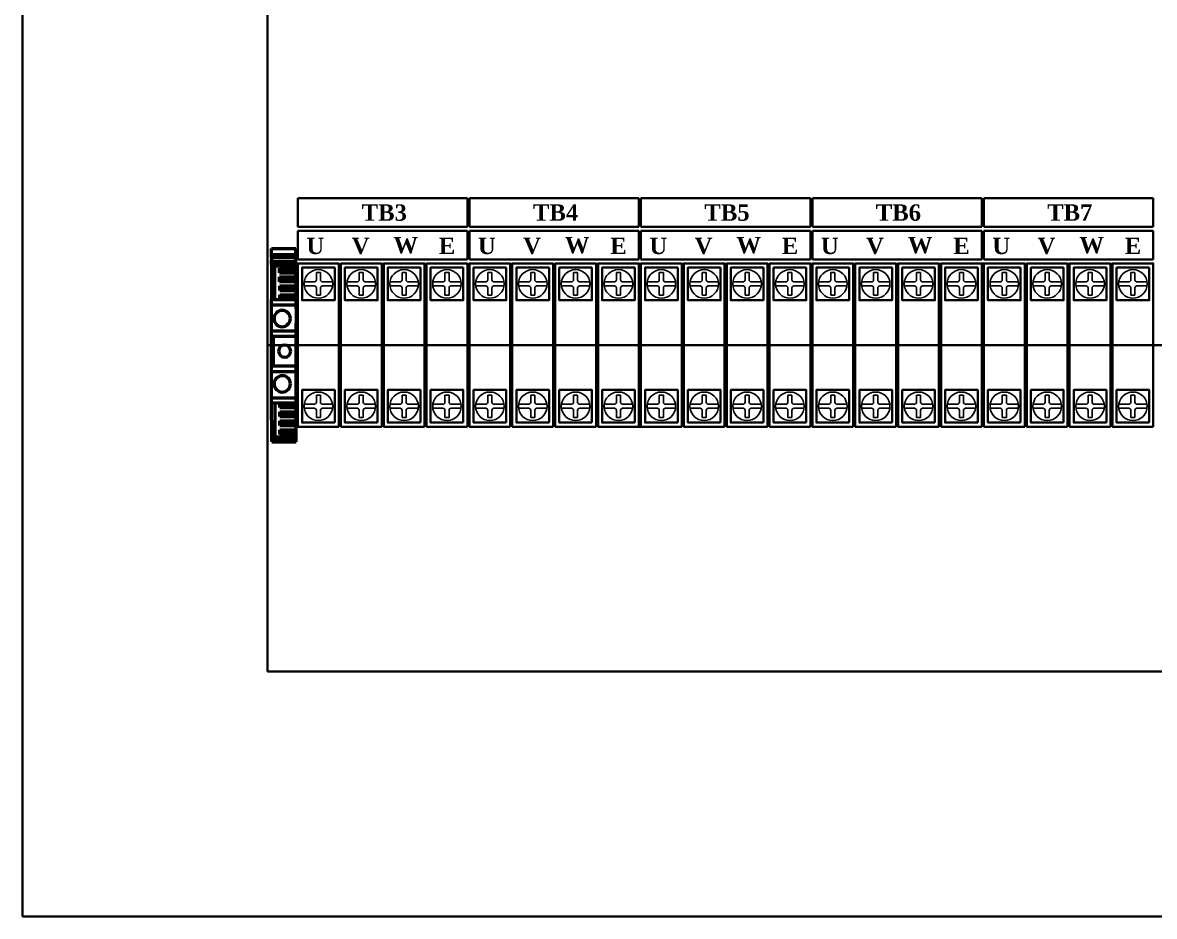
# Model space of a CAD drawing. Header units: millimetres. Extents: x 0 to 19090, y 0 to 12100.
# Drawn here: x 16885.1 to 17162.3, y 10124.9 to 10343.9 of the extents above; entities that cross this region are included whole.
import ezdxf

# ---------------------------------------------------------------- set-up
doc = ezdxf.new("R2010")
doc.units = ezdxf.units.MM
doc.header["$MEASUREMENT"] = 0
doc.layers.add('NetDam', color=7, linetype='Continuous', lineweight=35)
doc.layers.add('Visible (ISO)', color=7, linetype='Continuous', lineweight=50)
doc.styles.get("Standard").update_dxf_attribs({"font": 'arial.ttf'})

msp = doc.modelspace()

# ---------------------------------------------------------------- linework, layer by layer
for p, q in [((16957.03, 10280.88), (16957.03, 10282.64)), ((16958.03, 10280.88), (16958.03, 10282.64)), ((16967.53, 10280.88), (16967.53, 10282.64)), ((16968.53, 10280.88), (16968.53, 10282.64)), ((16978.03, 10280.88), (16978.03, 10282.64)), ((16979.03, 10280.88), (16979.03, 10282.64)), ((16988.53, 10280.88), (16988.53, 10282.64)), ((16989.53, 10280.88), (16989.53, 10282.64)), ((16999.03, 10280.88), (16999.03, 10282.64)), ((17000.03, 10280.88), (17000.03, 10282.64)), ((17009.53, 10280.88), (17009.53, 10282.64)), ((17010.53, 10280.88), (17010.53, 10282.64)), ((17020.03, 10280.88), (17020.03, 10282.64)), ((17021.03, 10280.88), (17021.03, 10282.64)), ((17030.53, 10280.88), (17030.53, 10282.64)), ((17031.53, 10280.88), (17031.53, 10282.64)), ((17041.03, 10280.88), (17041.03, 10282.64)), ((17042.03, 10280.88), (17042.03, 10282.64)), ((17051.53, 10280.88), (17051.53, 10282.64)), ((17052.53, 10280.88), (17052.53, 10282.64)), ((17062.03, 10280.88), (17062.03, 10282.64)), ((17063.03, 10280.88), (17063.03, 10282.64)), ((17072.53, 10280.88), (17072.53, 10282.64)), ((17073.53, 10280.88), (17073.53, 10282.64)), ((17083.03, 10280.88), (17083.03, 10282.64)), ((17084.03, 10280.88), (17084.03, 10282.64)), ((17093.53, 10280.88), (17093.53, 10282.64)), ((17094.53, 10280.88), (17094.53, 10282.64)), ((17104.03, 10280.88), (17104.03, 10282.64)), ((17105.03, 10280.88), (17105.03, 10282.64)), ((17114.53, 10280.88), (17114.53, 10282.64)), ((17115.53, 10280.88), (17115.53, 10282.64)), ((17125.03, 10280.88), (17125.03, 10282.64)), ((17126.03, 10280.88), (17126.03, 10282.64)), ((17135.53, 10280.88), (17135.53, 10282.64)), ((17136.53, 10280.88), (17136.53, 10282.64)), ((17146.03, 10280.88), (17146.03, 10282.64)), ((17147.03, 10280.88), (17147.03, 10282.64)), ((17156.53, 10280.88), (17156.53, 10282.64)), ((17157.53, 10280.88), (17157.53, 10282.64)), ((16956.53, 10280.38), (16954.07, 10280.38)), ((16956.53, 10279.38), (16954.07, 10279.38)), ((16957.03, 10277.13), (16957.03, 10278.88)), ((16958.03, 10277.13), (16958.03, 10278.88)), ((16961, 10280.38), (16958.53, 10280.38)), ((16961, 10279.38), (16958.53, 10279.38)), ((16967.03, 10280.38), (16964.57, 10280.38)), ((16967.03, 10279.38), (16964.57, 10279.38)), ((16967.53, 10277.13), (16967.53, 10278.88)), ((16968.53, 10277.13), (16968.53, 10278.88)), ((16971.5, 10280.38), (16969.03, 10280.38)), ((16971.5, 10279.38), (16969.03, 10279.38)), ((16977.53, 10280.38), (16975.07, 10280.38)), ((16977.53, 10279.38), (16975.07, 10279.38)), ((16978.03, 10277.13), (16978.03, 10278.88)), ((16979.03, 10277.13), (16979.03, 10278.88)), ((16982, 10280.38), (16979.53, 10280.38)), ((16982, 10279.38), (16979.53, 10279.38)), ((16988.03, 10280.38), (16985.57, 10280.38)), ((16988.03, 10279.38), (16985.57, 10279.38)), ((16988.53, 10277.13), (16988.53, 10278.88)), ((16989.53, 10277.13), (16989.53, 10278.88)), ((16992.5, 10280.38), (16990.03, 10280.38)), ((16992.5, 10279.38), (16990.03, 10279.38)), ((16998.53, 10280.38), (16996.07, 10280.38)), ((16998.53, 10279.38), (16996.07, 10279.38)), ((16999.03, 10277.13), (16999.03, 10278.88)), ((17000.03, 10277.13), (17000.03, 10278.88)), ((17003, 10280.38), (17000.53, 10280.38)), ((17003, 10279.38), (17000.53, 10279.38)), ((17009.03, 10280.38), (17006.57, 10280.38)), ((17009.03, 10279.38), (17006.57, 10279.38)), ((17009.53, 10277.13), (17009.53, 10278.88)), ((17010.53, 10277.13), (17010.53, 10278.88)), ((17013.5, 10280.38), (17011.03, 10280.38)), ((17013.5, 10279.38), (17011.03, 10279.38)), ((17019.53, 10280.38), (17017.07, 10280.38)), ((17019.53, 10279.38), (17017.07, 10279.38)), ((17020.03, 10277.13), (17020.03, 10278.88)), ((17021.03, 10277.13), (17021.03, 10278.88)), ((17024, 10280.38), (17021.53, 10280.38)), ((17024, 10279.38), (17021.53, 10279.38)), ((17030.03, 10280.38), (17027.57, 10280.38)), ((17030.03, 10279.38), (17027.57, 10279.38)), ((17030.53, 10277.13), (17030.53, 10278.88)), ((17031.53, 10277.13), (17031.53, 10278.88)), ((17034.5, 10280.38), (17032.03, 10280.38)), ((17034.5, 10279.38), (17032.03, 10279.38)), ((17040.53, 10280.38), (17038.07, 10280.38)), ((17040.53, 10279.38), (17038.07, 10279.38)), ((17041.03, 10277.13), (17041.03, 10278.88)), ((17042.03, 10277.13), (17042.03, 10278.88)), ((17045, 10280.38), (17042.53, 10280.38)), ((17045, 10279.38), (17042.53, 10279.38)), ((17051.03, 10280.38), (17048.57, 10280.38)), ((17051.03, 10279.38), (17048.57, 10279.38)), ((17051.53, 10277.13), (17051.53, 10278.88)), ((17052.53, 10277.13), (17052.53, 10278.88)), ((17055.5, 10280.38), (17053.03, 10280.38)), ((17055.5, 10279.38), (17053.03, 10279.38)), ((17061.53, 10280.38), (17059.07, 10280.38)), ((17061.53, 10279.38), (17059.07, 10279.38)), ((17062.03, 10277.13), (17062.03, 10278.88)), ((17063.03, 10277.13), (17063.03, 10278.88)), ((17066, 10280.38), (17063.53, 10280.38)), ((17066, 10279.38), (17063.53, 10279.38)), ((17072.03, 10280.38), (17069.57, 10280.38)), ((17072.03, 10279.38), (17069.57, 10279.38)), ((17072.53, 10277.13), (17072.53, 10278.88)), ((17073.53, 10277.13), (17073.53, 10278.88)), ((17076.5, 10280.38), (17074.03, 10280.38)), ((17076.5, 10279.38), (17074.03, 10279.38)), ((17082.53, 10280.38), (17080.07, 10280.38)), ((17082.53, 10279.38), (17080.07, 10279.38)), ((17083.03, 10277.13), (17083.03, 10278.88)), ((17084.03, 10277.13), (17084.03, 10278.88)), ((17087, 10280.38), (17084.53, 10280.38)), ((17087, 10279.38), (17084.53, 10279.38)), ((17093.03, 10280.38), (17090.57, 10280.38)), ((17093.03, 10279.38), (17090.57, 10279.38)), ((17093.53, 10277.13), (17093.53, 10278.88)), ((17094.53, 10277.13), (17094.53, 10278.88)), ((17097.5, 10280.38), (17095.03, 10280.38)), ((17097.5, 10279.38), (17095.03, 10279.38)), ((17103.53, 10280.38), (17101.07, 10280.38)), ((17103.53, 10279.38), (17101.07, 10279.38)), ((17104.03, 10277.13), (17104.03, 10278.88)), ((17105.03, 10277.13), (17105.03, 10278.88)), ((17108, 10280.38), (17105.53, 10280.38)), ((17108, 10279.38), (17105.53, 10279.38)), ((17114.03, 10280.38), (17111.57, 10280.38)), ((17114.03, 10279.38), (17111.57, 10279.38)), ((17114.53, 10277.13), (17114.53, 10278.88)), ((17115.53, 10277.13), (17115.53, 10278.88)), ((17118.5, 10280.38), (17116.03, 10280.38)), ((17118.5, 10279.38), (17116.03, 10279.38)), ((17124.53, 10280.38), (17122.07, 10280.38)), ((17124.53, 10279.38), (17122.07, 10279.38)), ((17125.03, 10277.13), (17125.03, 10278.88)), ((17126.03, 10277.13), (17126.03, 10278.88)), ((17129, 10280.38), (17126.53, 10280.38)), ((17129, 10279.38), (17126.53, 10279.38)), ((17135.03, 10280.38), (17132.57, 10280.38)), ((17135.03, 10279.38), (17132.57, 10279.38)), ((17135.53, 10277.13), (17135.53, 10278.88)), ((17136.53, 10277.13), (17136.53, 10278.88)), ((17139.5, 10280.38), (17137.03, 10280.38)), ((17139.5, 10279.38), (17137.03, 10279.38)), ((17145.53, 10280.38), (17143.07, 10280.38)), ((17145.53, 10279.38), (17143.07, 10279.38)), ((17146.03, 10277.13), (17146.03, 10278.88)), ((17147.03, 10277.13), (17147.03, 10278.88)), ((17150, 10280.38), (17147.53, 10280.38)), ((17150, 10279.38), (17147.53, 10279.38)), ((17156.03, 10280.38), (17153.57, 10280.38)), ((17156.03, 10279.38), (17153.57, 10279.38)), ((17156.53, 10277.13), (17156.53, 10278.88)), ((17157.53, 10277.13), (17157.53, 10278.88)), ((17160.5, 10280.38), (17158.03, 10280.38)), ((17160.5, 10279.38), (17158.03, 10279.38)), ((16957.03, 10252.64), (16957.03, 10250.88)), ((16958.03, 10252.64), (16958.03, 10250.88)), ((16967.53, 10252.64), (16967.53, 10250.88)), ((16968.53, 10252.64), (16968.53, 10250.88)), ((16978.03, 10252.64), (16978.03, 10250.88)), ((16979.03, 10252.64), (16979.03, 10250.88)), ((16988.53, 10252.64), (16988.53, 10250.88)), ((16989.53, 10252.64), (16989.53, 10250.88)), ((16999.03, 10252.64), (16999.03, 10250.88)), ((17000.03, 10252.64), (17000.03, 10250.88)), ((17009.53, 10252.64), (17009.53, 10250.88)), ((17010.53, 10252.64), (17010.53, 10250.88)), ((17020.03, 10252.64), (17020.03, 10250.88)), ((17021.03, 10252.64), (17021.03, 10250.88)), ((17030.53, 10252.64), (17030.53, 10250.88)), ((17031.53, 10252.64), (17031.53, 10250.88)), ((17041.03, 10252.64), (17041.03, 10250.88)), ((17042.03, 10252.64), (17042.03, 10250.88)), ((17051.53, 10252.64), (17051.53, 10250.88)), ((17052.53, 10252.64), (17052.53, 10250.88)), ((17062.03, 10252.64), (17062.03, 10250.88)), ((17063.03, 10252.64), (17063.03, 10250.88)), ((17072.53, 10252.64), (17072.53, 10250.88)), ((17073.53, 10252.64), (17073.53, 10250.88)), ((17083.03, 10252.64), (17083.03, 10250.88)), ((17084.03, 10252.64), (17084.03, 10250.88)), ((17093.53, 10252.64), (17093.53, 10250.88)), ((17094.53, 10252.64), (17094.53, 10250.88)), ((17104.03, 10252.64), (17104.03, 10250.88)), ((17105.03, 10252.64), (17105.03, 10250.88)), ((17114.53, 10252.64), (17114.53, 10250.88)), ((17115.53, 10252.64), (17115.53, 10250.88)), ((17125.03, 10252.64), (17125.03, 10250.88)), ((17126.03, 10252.64), (17126.03, 10250.88)), ((17135.53, 10252.64), (17135.53, 10250.88)), ((17136.53, 10252.64), (17136.53, 10250.88)), ((17146.03, 10252.64), (17146.03, 10250.88)), ((17147.03, 10252.64), (17147.03, 10250.88)), ((17156.53, 10252.64), (17156.53, 10250.88)), ((17157.53, 10252.64), (17157.53, 10250.88)), ((16956.53, 10250.38), (16954.07, 10250.38)), ((16956.53, 10249.38), (16954.07, 10249.38)), ((16957.03, 10248.88), (16957.03, 10247.13)), ((16958.03, 10248.88), (16958.03, 10247.13)), ((16961, 10250.38), (16958.53, 10250.38)), ((16961, 10249.38), (16958.53, 10249.38)), ((16967.03, 10250.38), (16964.57, 10250.38)), ((16967.03, 10249.38), (16964.57, 10249.38)), ((16967.53, 10248.88), (16967.53, 10247.13)), ((16968.53, 10248.88), (16968.53, 10247.13)), ((16971.5, 10250.38), (16969.03, 10250.38)), ((16971.5, 10249.38), (16969.03, 10249.38)), ((16977.53, 10250.38), (16975.07, 10250.38)), ((16977.53, 10249.38), (16975.07, 10249.38)), ((16978.03, 10248.88), (16978.03, 10247.13)), ((16979.03, 10248.88), (16979.03, 10247.13)), ((16982, 10250.38), (16979.53, 10250.38)), ((16982, 10249.38), (16979.53, 10249.38)), ((16988.03, 10250.38), (16985.57, 10250.38)), ((16988.03, 10249.38), (16985.57, 10249.38)), ((16988.53, 10248.88), (16988.53, 10247.13)), ((16989.53, 10248.88), (16989.53, 10247.13)), ((16992.5, 10250.38), (16990.03, 10250.38)), ((16992.5, 10249.38), (16990.03, 10249.38)), ((16998.53, 10250.38), (16996.07, 10250.38)), ((16998.53, 10249.38), (16996.07, 10249.38)), ((16999.03, 10248.88), (16999.03, 10247.13)), ((17000.03, 10248.88), (17000.03, 10247.13)), ((17003, 10250.38), (17000.53, 10250.38)), ((17003, 10249.38), (17000.53, 10249.38)), ((17009.03, 10250.38), (17006.57, 10250.38)), ((17009.03, 10249.38), (17006.57, 10249.38)), ((17009.53, 10248.88), (17009.53, 10247.13)), ((17010.53, 10248.88), (17010.53, 10247.13)), ((17013.5, 10250.38), (17011.03, 10250.38)), ((17013.5, 10249.38), (17011.03, 10249.38)), ((17019.53, 10250.38), (17017.07, 10250.38)), ((17019.53, 10249.38), (17017.07, 10249.38)), ((17020.03, 10248.88), (17020.03, 10247.13)), ((17021.03, 10248.88), (17021.03, 10247.13)), ((17024, 10250.38), (17021.53, 10250.38)), ((17024, 10249.38), (17021.53, 10249.38)), ((17030.03, 10250.38), (17027.57, 10250.38)), ((17030.03, 10249.38), (17027.57, 10249.38)), ((17030.53, 10248.88), (17030.53, 10247.13)), ((17031.53, 10248.88), (17031.53, 10247.13)), ((17034.5, 10250.38), (17032.03, 10250.38)), ((17034.5, 10249.38), (17032.03, 10249.38)), ((17040.53, 10250.38), (17038.07, 10250.38)), ((17040.53, 10249.38), (17038.07, 10249.38)), ((17041.03, 10248.88), (17041.03, 10247.13)), ((17042.03, 10248.88), (17042.03, 10247.13)), ((17045, 10250.38), (17042.53, 10250.38)), ((17045, 10249.38), (17042.53, 10249.38)), ((17051.03, 10250.38), (17048.57, 10250.38)), ((17051.03, 10249.38), (17048.57, 10249.38)), ((17051.53, 10248.88), (17051.53, 10247.13)), ((17052.53, 10248.88), (17052.53, 10247.13)), ((17055.5, 10250.38), (17053.03, 10250.38)), ((17055.5, 10249.38), (17053.03, 10249.38)), ((17061.53, 10250.38), (17059.07, 10250.38)), ((17061.53, 10249.38), (17059.07, 10249.38)), ((17062.03, 10248.88), (17062.03, 10247.13)), ((17063.03, 10248.88), (17063.03, 10247.13)), ((17066, 10250.38), (17063.53, 10250.38)), ((17066, 10249.38), (17063.53, 10249.38)), ((17072.03, 10250.38), (17069.57, 10250.38)), ((17072.03, 10249.38), (17069.57, 10249.38)), ((17072.53, 10248.88), (17072.53, 10247.13)), ((17073.53, 10248.88), (17073.53, 10247.13)), ((17076.5, 10250.38), (17074.03, 10250.38)), ((17076.5, 10249.38), (17074.03, 10249.38)), ((17082.53, 10250.38), (17080.07, 10250.38)), ((17082.53, 10249.38), (17080.07, 10249.38)), ((17083.03, 10248.88), (17083.03, 10247.13)), ((17084.03, 10248.88), (17084.03, 10247.13)), ((17087, 10250.38), (17084.53, 10250.38)), ((17087, 10249.38), (17084.53, 10249.38)), ((17093.03, 10250.38), (17090.57, 10250.38)), ((17093.03, 10249.38), (17090.57, 10249.38)), ((17093.53, 10248.88), (17093.53, 10247.13)), ((17094.53, 10248.88), (17094.53, 10247.13)), ((17097.5, 10250.38), (17095.03, 10250.38)), ((17097.5, 10249.38), (17095.03, 10249.38)), ((17103.53, 10250.38), (17101.07, 10250.38)), ((17103.53, 10249.38), (17101.07, 10249.38)), ((17104.03, 10248.88), (17104.03, 10247.13)), ((17105.03, 10248.88), (17105.03, 10247.13)), ((17108, 10250.38), (17105.53, 10250.38)), ((17108, 10249.38), (17105.53, 10249.38)), ((17114.03, 10250.38), (17111.57, 10250.38)), ((17114.03, 10249.38), (17111.57, 10249.38)), ((17114.53, 10248.88), (17114.53, 10247.13)), ((17115.53, 10248.88), (17115.53, 10247.13)), ((17118.5, 10250.38), (17116.03, 10250.38)), ((17118.5, 10249.38), (17116.03, 10249.38)), ((17124.53, 10250.38), (17122.07, 10250.38)), ((17124.53, 10249.38), (17122.07, 10249.38)), ((17125.03, 10248.88), (17125.03, 10247.13)), ((17126.03, 10248.88), (17126.03, 10247.13)), ((17129, 10250.38), (17126.53, 10250.38)), ((17129, 10249.38), (17126.53, 10249.38)), ((17135.03, 10250.38), (17132.57, 10250.38)), ((17135.03, 10249.38), (17132.57, 10249.38)), ((17135.53, 10248.88), (17135.53, 10247.13)), ((17136.53, 10248.88), (17136.53, 10247.13)), ((17139.5, 10250.38), (17137.03, 10250.38)), ((17139.5, 10249.38), (17137.03, 10249.38)), ((17145.53, 10250.38), (17143.07, 10250.38)), ((17145.53, 10249.38), (17143.07, 10249.38)), ((17146.03, 10248.88), (17146.03, 10247.13)), ((17147.03, 10248.88), (17147.03, 10247.13)), ((17150, 10250.38), (17147.53, 10250.38)), ((17150, 10249.38), (17147.53, 10249.38)), ((17156.03, 10250.38), (17153.57, 10250.38)), ((17156.03, 10249.38), (17153.57, 10249.38)), ((17156.53, 10248.88), (17156.53, 10247.13)), ((17157.53, 10248.88), (17157.53, 10247.13)), ((17160.5, 10250.38), (17158.03, 10250.38)), ((17160.5, 10249.38), (17158.03, 10249.38))]:
    msp.add_line(p, q)
at = {"ltscale": 0.5}
for p, q in [((16957.03, 10282.64), (16958.03, 10282.64)), ((16967.53, 10282.64), (16968.53, 10282.64)), ((16978.03, 10282.64), (16979.03, 10282.64)), ((16988.53, 10282.64), (16989.53, 10282.64)), ((16999.03, 10282.64), (17000.03, 10282.64)), ((17009.53, 10282.64), (17010.53, 10282.64)), ((17020.03, 10282.64), (17021.03, 10282.64)), ((17030.53, 10282.64), (17031.53, 10282.64)), ((17041.03, 10282.64), (17042.03, 10282.64)), ((17051.53, 10282.64), (17052.53, 10282.64)), ((17062.03, 10282.64), (17063.03, 10282.64)), ((17072.53, 10282.64), (17073.53, 10282.64)), ((17083.03, 10282.64), (17084.03, 10282.64)), ((17093.53, 10282.64), (17094.53, 10282.64)), ((17104.03, 10282.64), (17105.03, 10282.64)), ((17114.53, 10282.64), (17115.53, 10282.64)), ((17125.03, 10282.64), (17126.03, 10282.64)), ((17135.53, 10282.64), (17136.53, 10282.64)), ((17146.03, 10282.64), (17147.03, 10282.64)), ((17156.53, 10282.64), (17157.53, 10282.64)), ((16957.03, 10277.13), (16958.03, 10277.13)), ((16967.53, 10277.13), (16968.53, 10277.13)), ((16978.03, 10277.13), (16979.03, 10277.13)), ((16988.53, 10277.13), (16989.53, 10277.13)), ((16999.03, 10277.13), (17000.03, 10277.13)), ((17009.53, 10277.13), (17010.53, 10277.13)), ((17020.03, 10277.13), (17021.03, 10277.13)), ((17030.53, 10277.13), (17031.53, 10277.13)), ((17041.03, 10277.13), (17042.03, 10277.13)), ((17051.53, 10277.13), (17052.53, 10277.13)), ((17062.03, 10277.13), (17063.03, 10277.13)), ((17072.53, 10277.13), (17073.53, 10277.13)), ((17083.03, 10277.13), (17084.03, 10277.13)), ((17093.53, 10277.13), (17094.53, 10277.13)), ((17104.03, 10277.13), (17105.03, 10277.13)), ((17114.53, 10277.13), (17115.53, 10277.13)), ((17125.03, 10277.13), (17126.03, 10277.13)), ((17135.53, 10277.13), (17136.53, 10277.13)), ((17146.03, 10277.13), (17147.03, 10277.13)), ((17156.53, 10277.13), (17157.53, 10277.13)), ((16957.03, 10252.64), (16958.03, 10252.64)), ((16967.53, 10252.64), (16968.53, 10252.64)), ((16978.03, 10252.64), (16979.03, 10252.64)), ((16988.53, 10252.64), (16989.53, 10252.64)), ((16999.03, 10252.64), (17000.03, 10252.64)), ((17009.53, 10252.64), (17010.53, 10252.64)), ((17020.03, 10252.64), (17021.03, 10252.64)), ((17030.53, 10252.64), (17031.53, 10252.64)), ((17041.03, 10252.64), (17042.03, 10252.64)), ((17051.53, 10252.64), (17052.53, 10252.64)), ((17062.03, 10252.64), (17063.03, 10252.64)), ((17072.53, 10252.64), (17073.53, 10252.64)), ((17083.03, 10252.64), (17084.03, 10252.64)), ((17093.53, 10252.64), (17094.53, 10252.64)), ((17104.03, 10252.64), (17105.03, 10252.64)), ((17114.53, 10252.64), (17115.53, 10252.64)), ((17125.03, 10252.64), (17126.03, 10252.64)), ((17135.53, 10252.64), (17136.53, 10252.64)), ((17146.03, 10252.64), (17147.03, 10252.64)), ((17156.53, 10252.64), (17157.53, 10252.64)), ((16957.03, 10247.13), (16958.03, 10247.13)), ((16967.53, 10247.13), (16968.53, 10247.13)), ((16978.03, 10247.13), (16979.03, 10247.13)), ((16988.53, 10247.13), (16989.53, 10247.13)), ((16999.03, 10247.13), (17000.03, 10247.13)), ((17009.53, 10247.13), (17010.53, 10247.13)), ((17020.03, 10247.13), (17021.03, 10247.13)), ((17030.53, 10247.13), (17031.53, 10247.13)), ((17041.03, 10247.13), (17042.03, 10247.13)), ((17051.53, 10247.13), (17052.53, 10247.13)), ((17062.03, 10247.13), (17063.03, 10247.13)), ((17072.53, 10247.13), (17073.53, 10247.13)), ((17083.03, 10247.13), (17084.03, 10247.13)), ((17093.53, 10247.13), (17094.53, 10247.13)), ((17104.03, 10247.13), (17105.03, 10247.13)), ((17114.53, 10247.13), (17115.53, 10247.13)), ((17125.03, 10247.13), (17126.03, 10247.13)), ((17135.53, 10247.13), (17136.53, 10247.13)), ((17146.03, 10247.13), (17147.03, 10247.13)), ((17156.53, 10247.13), (17157.53, 10247.13))]:
    msp.add_line(p, q, dxfattribs=at)
for centre in [(16957.53, 10279.88), (16968.03, 10279.88), (16978.53, 10279.88), (16989.03, 10279.88), (16999.53, 10279.88), (17010.03, 10279.88), (17020.53, 10279.88), (17031.03, 10279.88), (17041.53, 10279.88), (17052.03, 10279.88), (17062.53, 10279.88), (17073.03, 10279.88), (17083.53, 10279.88), (17094.03, 10279.88), (17104.53, 10279.88), (17115.03, 10279.88), (17125.53, 10279.88), (17136.03, 10279.88), (17146.53, 10279.88), (17157.03, 10279.88), (16957.53, 10249.88), (16968.03, 10249.88), (16978.53, 10249.88), (16989.03, 10249.88), (16999.53, 10249.88), (17010.03, 10249.88), (17020.53, 10249.88), (17031.03, 10249.88), (17041.53, 10249.88), (17052.03, 10249.88), (17062.53, 10249.88), (17073.03, 10249.88), (17083.53, 10249.88), (17094.03, 10249.88), (17104.53, 10249.88), (17115.03, 10249.88), (17125.53, 10249.88), (17136.03, 10249.88), (17146.53, 10249.88), (17157.03, 10249.88)]:
    msp.add_circle(centre, 3.5)
for centre, start, end in [((16956.53, 10280.88), 270, 0), ((16956.53, 10278.88), 0, 90), ((16958.53, 10280.88), 180, 270), ((16958.53, 10278.88), 90, 180), ((16967.03, 10280.88), 270, 0), ((16967.03, 10278.88), 0, 90), ((16969.03, 10280.88), 180, 270), ((16969.03, 10278.88), 90, 180), ((16977.53, 10280.88), 270, 0), ((16977.53, 10278.88), 0, 90), ((16979.53, 10280.88), 180, 270), ((16979.53, 10278.88), 90, 180), ((16988.03, 10280.88), 270, 0), ((16988.03, 10278.88), 0, 90), ((16990.03, 10280.88), 180, 270), ((16990.03, 10278.88), 90, 180), ((16998.53, 10280.88), 270, 0), ((16998.53, 10278.88), 0, 90), ((17000.53, 10280.88), 180, 270), ((17000.53, 10278.88), 90, 180), ((17009.03, 10280.88), 270, 0), ((17009.03, 10278.88), 0, 90), ((17011.03, 10280.88), 180, 270), ((17011.03, 10278.88), 90, 180), ((17019.53, 10280.88), 270, 0), ((17019.53, 10278.88), 0, 90), ((17021.53, 10280.88), 180, 270), ((17021.53, 10278.88), 90, 180), ((17030.03, 10280.88), 270, 0), ((17030.03, 10278.88), 0, 90), ((17032.03, 10280.88), 180, 270), ((17032.03, 10278.88), 90, 180), ((17040.53, 10280.88), 270, 0), ((17040.53, 10278.88), 0, 90), ((17042.53, 10280.88), 180, 270), ((17042.53, 10278.88), 90, 180), ((17051.03, 10280.88), 270, 0), ((17051.03, 10278.88), 0, 90), ((17053.03, 10280.88), 180, 270), ((17053.03, 10278.88), 90, 180), ((17061.53, 10280.88), 270, 0), ((17061.53, 10278.88), 0, 90), ((17063.53, 10280.88), 180, 270), ((17063.53, 10278.88), 90, 180), ((17072.03, 10280.88), 270, 0), ((17072.03, 10278.88), 0, 90), ((17074.03, 10280.88), 180, 270), ((17074.03, 10278.88), 90, 180), ((17082.53, 10280.88), 270, 0), ((17082.53, 10278.88), 0, 90), ((17084.53, 10280.88), 180, 270), ((17084.53, 10278.88), 90, 180), ((17093.03, 10280.88), 270, 0), ((17093.03, 10278.88), 0, 90), ((17095.03, 10280.88), 180, 270), ((17095.03, 10278.88), 90, 180), ((17103.53, 10280.88), 270, 0), ((17103.53, 10278.88), 0, 90), ((17105.53, 10280.88), 180, 270), ((17105.53, 10278.88), 90, 180), ((17114.03, 10280.88), 270, 0), ((17114.03, 10278.88), 0, 90), ((17116.03, 10280.88), 180, 270), ((17116.03, 10278.88), 90, 180), ((17124.53, 10280.88), 270, 0), ((17124.53, 10278.88), 0, 90), ((17126.53, 10280.88), 180, 270), ((17126.53, 10278.88), 90, 180), ((17135.03, 10280.88), 270, 0), ((17135.03, 10278.88), 0, 90), ((17137.03, 10280.88), 180, 270), ((17137.03, 10278.88), 90, 180), ((17145.53, 10280.88), 270, 0), ((17145.53, 10278.88), 0, 90), ((17147.53, 10280.88), 180, 270), ((17147.53, 10278.88), 90, 180), ((17156.03, 10280.88), 270, 0), ((17156.03, 10278.88), 0, 90), ((17158.03, 10280.88), 180, 270), ((17158.03, 10278.88), 90, 180), ((16956.53, 10250.88), 270, 0), ((16958.53, 10250.88), 180, 270), ((16967.03, 10250.88), 270, 0), ((16969.03, 10250.88), 180, 270), ((16977.53, 10250.88), 270, 0), ((16979.53, 10250.88), 180, 270), ((16988.03, 10250.88), 270, 0), ((16990.03, 10250.88), 180, 270), ((16998.53, 10250.88), 270, 0), ((17000.53, 10250.88), 180, 270), ((17009.03, 10250.88), 270, 0), ((17011.03, 10250.88), 180, 270), ((17019.53, 10250.88), 270, 0), ((17021.53, 10250.88), 180, 270), ((17030.03, 10250.88), 270, 0), ((17032.03, 10250.88), 180, 270), ((17040.53, 10250.88), 270, 0), ((17042.53, 10250.88), 180, 270), ((17051.03, 10250.88), 270, 0), ((17053.03, 10250.88), 180, 270), ((17061.53, 10250.88), 270, 0), ((17063.53, 10250.88), 180, 270), ((17072.03, 10250.88), 270, 0), ((17074.03, 10250.88), 180, 270), ((17082.53, 10250.88), 270, 0), ((17084.53, 10250.88), 180, 270), ((17093.03, 10250.88), 270, 0), ((17095.03, 10250.88), 180, 270), ((17103.53, 10250.88), 270, 0), ((17105.53, 10250.88), 180, 270), ((17114.03, 10250.88), 270, 0), ((17116.03, 10250.88), 180, 270), ((17124.53, 10250.88), 270, 0), ((17126.53, 10250.88), 180, 270), ((17135.03, 10250.88), 270, 0), ((17137.03, 10250.88), 180, 270), ((17145.53, 10250.88), 270, 0), ((17147.53, 10250.88), 180, 270), ((17156.03, 10250.88), 270, 0), ((17158.03, 10250.88), 180, 270), ((16956.53, 10248.88), 0, 90), ((16958.53, 10248.88), 90, 180), ((16967.03, 10248.88), 0, 90), ((16969.03, 10248.88), 90, 180), ((16977.53, 10248.88), 0, 90), ((16979.53, 10248.88), 90, 180), ((16988.03, 10248.88), 0, 90), ((16990.03, 10248.88), 90, 180), ((16998.53, 10248.88), 0, 90), ((17000.53, 10248.88), 90, 180), ((17009.03, 10248.88), 0, 90), ((17011.03, 10248.88), 90, 180), ((17019.53, 10248.88), 0, 90), ((17021.53, 10248.88), 90, 180), ((17030.03, 10248.88), 0, 90), ((17032.03, 10248.88), 90, 180), ((17040.53, 10248.88), 0, 90), ((17042.53, 10248.88), 90, 180), ((17051.03, 10248.88), 0, 90), ((17053.03, 10248.88), 90, 180), ((17061.53, 10248.88), 0, 90), ((17063.53, 10248.88), 90, 180), ((17072.03, 10248.88), 0, 90), ((17074.03, 10248.88), 90, 180), ((17082.53, 10248.88), 0, 90), ((17084.53, 10248.88), 90, 180), ((17093.03, 10248.88), 0, 90), ((17095.03, 10248.88), 90, 180), ((17103.53, 10248.88), 0, 90), ((17105.53, 10248.88), 90, 180), ((17114.03, 10248.88), 0, 90), ((17116.03, 10248.88), 90, 180), ((17124.53, 10248.88), 0, 90), ((17126.53, 10248.88), 90, 180), ((17135.03, 10248.88), 0, 90), ((17137.03, 10248.88), 90, 180), ((17145.53, 10248.88), 0, 90), ((17147.53, 10248.88), 90, 180), ((17156.03, 10248.88), 0, 90), ((17158.03, 10248.88), 90, 180)]:
    msp.add_arc(centre, 0.5, start, end)
at = {"layer": 'NetDam', "color": 0}
for p, q in [((16945.09, 11664.87), (16945.09, 10184.87)), ((16952.53, 10293.88), (16952.53, 10300.88)), ((16952.53, 10300.88), (16994.03, 10300.88)), ((16994.03, 10300.88), (16994.03, 10293.88)), ((16994.53, 10293.88), (16994.53, 10300.88)), ((16994.53, 10300.88), (17036.03, 10300.88)), ((17036.03, 10300.88), (17036.03, 10293.88)), ((17036.53, 10293.88), (17036.53, 10300.88)), ((17036.53, 10300.88), (17078.03, 10300.88)), ((17078.03, 10300.88), (17078.03, 10293.88)), ((17078.53, 10293.88), (17078.53, 10300.88)), ((17078.53, 10300.88), (17120.03, 10300.88)), ((17120.03, 10300.88), (17120.03, 10293.88)), ((17120.53, 10293.88), (17120.53, 10300.88)), ((17120.53, 10300.88), (17162.03, 10300.88)), ((17162.03, 10300.88), (17162.03, 10293.88)), ((16994.03, 10293.88), (16952.53, 10293.88)), ((16952.53, 10285.88), (16952.53, 10292.88)), ((16952.53, 10292.88), (16994.03, 10292.88)), ((16994.03, 10292.88), (16994.03, 10285.88)), ((17036.03, 10293.88), (16994.53, 10293.88)), ((16994.53, 10285.88), (16994.53, 10292.88)), ((16994.53, 10292.88), (17036.03, 10292.88)), ((17036.03, 10292.88), (17036.03, 10285.88)), ((17078.03, 10293.88), (17036.53, 10293.88)), ((17036.53, 10285.88), (17036.53, 10292.88)), ((17036.53, 10292.88), (17078.03, 10292.88)), ((17078.03, 10292.88), (17078.03, 10285.88)), ((17120.03, 10293.88), (17078.53, 10293.88)), ((17078.53, 10285.88), (17078.53, 10292.88)), ((17078.53, 10292.88), (17120.03, 10292.88)), ((17120.03, 10292.88), (17120.03, 10285.88)), ((17162.03, 10293.88), (17120.53, 10293.88)), ((17120.53, 10285.88), (17120.53, 10292.88)), ((17120.53, 10292.88), (17162.03, 10292.88)), ((17162.03, 10292.88), (17162.03, 10285.88)), ((16994.03, 10285.88), (16952.53, 10285.88)), ((17036.03, 10285.88), (16994.53, 10285.88)), ((17078.03, 10285.88), (17036.53, 10285.88)), ((17120.03, 10285.88), (17078.53, 10285.88)), ((17120.53, 10284.88), (17120.03, 10284.88)), ((17162.03, 10285.88), (17120.53, 10285.88)), ((16945.09, 10264.87), (17475.09, 10264.87)), ((17036.53, 10244.88), (17036.03, 10244.88)), ((16945.09, 10184.87), (17475.09, 10184.87))]:
    msp.add_line(p, q, dxfattribs=at)
for points in [[(16885.09, 10124.87), (17535.09, 10124.87), (17535.09, 11724.87), (16885.09, 11724.87)], [(16962.53, 10244.88), (16962.53, 10284.88), (16952.53, 10284.88), (16952.53, 10244.88)], [(16961.53, 10283.88), (16961.53, 10275.88), (16953.53, 10275.88), (16953.53, 10283.88)], [(16973.03, 10244.88), (16973.03, 10284.88), (16963.03, 10284.88), (16963.03, 10244.88)], [(16972.03, 10283.88), (16972.03, 10275.88), (16964.03, 10275.88), (16964.03, 10283.88)], [(16983.53, 10244.88), (16983.53, 10284.88), (16973.53, 10284.88), (16973.53, 10244.88)], [(16982.53, 10283.88), (16982.53, 10275.88), (16974.53, 10275.88), (16974.53, 10283.88)], [(16994.03, 10244.88), (16994.03, 10284.88), (16984.03, 10284.88), (16984.03, 10244.88)], [(16993.03, 10283.88), (16993.03, 10275.88), (16985.03, 10275.88), (16985.03, 10283.88)], [(17004.53, 10244.88), (17004.53, 10284.88), (16994.53, 10284.88), (16994.53, 10244.88)], [(17003.53, 10283.88), (17003.53, 10275.88), (16995.53, 10275.88), (16995.53, 10283.88)], [(17015.03, 10244.88), (17015.03, 10284.88), (17005.03, 10284.88), (17005.03, 10244.88)], [(17014.03, 10283.88), (17014.03, 10275.88), (17006.03, 10275.88), (17006.03, 10283.88)], [(17025.53, 10244.88), (17025.53, 10284.88), (17015.53, 10284.88), (17015.53, 10244.88)], [(17024.53, 10283.88), (17024.53, 10275.88), (17016.53, 10275.88), (17016.53, 10283.88)], [(17036.03, 10244.88), (17036.03, 10284.88), (17026.03, 10284.88), (17026.03, 10244.88)], [(17035.03, 10283.88), (17035.03, 10275.88), (17027.03, 10275.88), (17027.03, 10283.88)], [(17046.53, 10244.88), (17046.53, 10284.88), (17036.53, 10284.88), (17036.53, 10244.88)], [(17045.53, 10283.88), (17045.53, 10275.88), (17037.53, 10275.88), (17037.53, 10283.88)], [(17057.03, 10244.88), (17057.03, 10284.88), (17047.03, 10284.88), (17047.03, 10244.88)], [(17056.03, 10283.88), (17056.03, 10275.88), (17048.03, 10275.88), (17048.03, 10283.88)], [(17067.53, 10244.88), (17067.53, 10284.88), (17057.53, 10284.88), (17057.53, 10244.88)], [(17066.53, 10283.88), (17066.53, 10275.88), (17058.53, 10275.88), (17058.53, 10283.88)], [(17078.03, 10244.88), (17078.03, 10284.88), (17068.03, 10284.88), (17068.03, 10244.88)], [(17077.03, 10283.88), (17077.03, 10275.88), (17069.03, 10275.88), (17069.03, 10283.88)], [(17088.53, 10244.88), (17088.53, 10284.88), (17078.53, 10284.88), (17078.53, 10244.88)], [(17087.53, 10283.88), (17087.53, 10275.88), (17079.53, 10275.88), (17079.53, 10283.88)], [(17099.03, 10244.88), (17099.03, 10284.88), (17089.03, 10284.88), (17089.03, 10244.88)], [(17098.03, 10283.88), (17098.03, 10275.88), (17090.03, 10275.88), (17090.03, 10283.88)], [(17109.53, 10244.88), (17109.53, 10284.88), (17099.53, 10284.88), (17099.53, 10244.88)], [(17108.53, 10283.88), (17108.53, 10275.88), (17100.53, 10275.88), (17100.53, 10283.88)], [(17120.03, 10244.88), (17120.03, 10284.88), (17110.03, 10284.88), (17110.03, 10244.88)], [(17119.03, 10283.88), (17119.03, 10275.88), (17111.03, 10275.88), (17111.03, 10283.88)], [(17130.53, 10244.88), (17130.53, 10284.88), (17120.53, 10284.88), (17120.53, 10244.88)], [(17129.53, 10283.88), (17129.53, 10275.88), (17121.53, 10275.88), (17121.53, 10283.88)], [(17141.03, 10244.88), (17141.03, 10284.88), (17131.03, 10284.88), (17131.03, 10244.88)], [(17140.03, 10283.88), (17140.03, 10275.88), (17132.03, 10275.88), (17132.03, 10283.88)], [(17151.53, 10244.88), (17151.53, 10284.88), (17141.53, 10284.88), (17141.53, 10244.88)], [(17150.53, 10283.88), (17150.53, 10275.88), (17142.53, 10275.88), (17142.53, 10283.88)], [(17162.03, 10244.88), (17162.03, 10284.88), (17152.03, 10284.88), (17152.03, 10244.88)], [(17161.03, 10283.88), (17161.03, 10275.88), (17153.03, 10275.88), (17153.03, 10283.88)], [(16961.53, 10245.88), (16961.53, 10253.88), (16953.53, 10253.88), (16953.53, 10245.88)], [(16972.03, 10245.88), (16972.03, 10253.88), (16964.03, 10253.88), (16964.03, 10245.88)], [(16982.53, 10245.88), (16982.53, 10253.88), (16974.53, 10253.88), (16974.53, 10245.88)], [(16993.03, 10245.88), (16993.03, 10253.88), (16985.03, 10253.88), (16985.03, 10245.88)], [(17003.53, 10245.88), (17003.53, 10253.88), (16995.53, 10253.88), (16995.53, 10245.88)], [(17014.03, 10245.88), (17014.03, 10253.88), (17006.03, 10253.88), (17006.03, 10245.88)], [(17024.53, 10245.88), (17024.53, 10253.88), (17016.53, 10253.88), (17016.53, 10245.88)], [(17035.03, 10245.88), (17035.03, 10253.88), (17027.03, 10253.88), (17027.03, 10245.88)], [(17045.53, 10245.88), (17045.53, 10253.88), (17037.53, 10253.88), (17037.53, 10245.88)], [(17056.03, 10245.88), (17056.03, 10253.88), (17048.03, 10253.88), (17048.03, 10245.88)], [(17066.53, 10245.88), (17066.53, 10253.88), (17058.53, 10253.88), (17058.53, 10245.88)], [(17077.03, 10245.88), (17077.03, 10253.88), (17069.03, 10253.88), (17069.03, 10245.88)], [(17087.53, 10245.88), (17087.53, 10253.88), (17079.53, 10253.88), (17079.53, 10245.88)], [(17098.03, 10245.88), (17098.03, 10253.88), (17090.03, 10253.88), (17090.03, 10245.88)], [(17108.53, 10245.88), (17108.53, 10253.88), (17100.53, 10253.88), (17100.53, 10245.88)], [(17119.03, 10245.88), (17119.03, 10253.88), (17111.03, 10253.88), (17111.03, 10245.88)], [(17129.53, 10245.88), (17129.53, 10253.88), (17121.53, 10253.88), (17121.53, 10245.88)], [(17140.03, 10245.88), (17140.03, 10253.88), (17132.03, 10253.88), (17132.03, 10245.88)], [(17150.53, 10245.88), (17150.53, 10253.88), (17142.53, 10253.88), (17142.53, 10245.88)], [(17161.03, 10245.88), (17161.03, 10253.88), (17153.03, 10253.88), (17153.03, 10245.88)]]:
    msp.add_lwpolyline(points, close=True, dxfattribs=at)
at = {"layer": 'Visible (ISO)'}
for p, q in [((16946.04, 10287.08), (16946.03, 10288.58)), ((16946.03, 10288.58), (16952.03, 10288.58)), ((16946.04, 10286.38), (16946.04, 10287.08)), ((16946.04, 10287.08), (16952.04, 10287.08)), ((16952.05, 10274.34), (16952.03, 10288.58)), ((16946.04, 10286.38), (16952.04, 10286.38)), ((16946.04, 10286.38), (16946.04, 10285.78)), ((16946.04, 10285.38), (16946.04, 10285.78)), ((16946.04, 10284.89), (16946.04, 10285.38)), ((16946.04, 10285.38), (16952.04, 10285.38)), ((16946.04, 10284.89), (16952.04, 10284.9)), ((16946.04, 10284.6), (16946.04, 10284.89)), ((16946.84, 10284.61), (16946.04, 10284.6)), ((16946.04, 10284.6), (16946.05, 10276.05)), ((16946.85, 10276.05), (16946.84, 10284.61)), ((16946.84, 10284.32), (16952.04, 10284.33)), ((16948.04, 10282.62), (16948.04, 10283.77)), ((16948.04, 10283.77), (16952.04, 10283.77)), ((16948.04, 10283.05), (16952.04, 10283.06)), ((16948.04, 10282.62), (16952.04, 10282.62)), ((16948.04, 10280.42), (16948.04, 10281.58)), ((16948.04, 10281.58), (16952.04, 10281.58)), ((16948.04, 10280.86), (16952.04, 10280.86)), ((16948.04, 10280.42), (16952.04, 10280.43)), ((16948.05, 10279.38), (16952.05, 10279.39)), ((16948.05, 10278.23), (16948.05, 10279.38)), ((16948.05, 10278.67), (16952.05, 10278.67)), ((16946.05, 10276.05), (16952.05, 10276.06)), ((16946.05, 10274.78), (16946.05, 10276.05)), ((16948.05, 10278.23), (16952.05, 10278.24)), ((16948.05, 10277.19), (16952.05, 10277.2)), ((16948.05, 10276.05), (16948.05, 10277.19)), ((16948.05, 10276.48), (16952.05, 10276.48)), ((16946.06, 10268.38), (16946.05, 10274.78)), ((16946.05, 10274.78), (16952.05, 10274.78)), ((16952.05, 10273.76), (16952.05, 10274.34)), ((16952.05, 10273.76), (16952.06, 10270.24)), ((16952.06, 10269.67), (16952.06, 10270.24)), ((16946.07, 10258.38), (16946.06, 10268.38)), ((16946.06, 10268.38), (16952.06, 10268.38)), ((16952.06, 10267.63), (16952.06, 10269.67)), ((16952.06, 10267.42), (16952.06, 10267.63)), ((16952.09, 10247.75), (16952.06, 10267.42)), ((16946.46, 10266.98), (16946.47, 10259.78)), ((16952.06, 10266.98), (16946.46, 10266.98)), ((16946.47, 10259.78), (16952.07, 10259.78)), ((16946.08, 10251.98), (16946.07, 10258.38)), ((16946.07, 10258.38), (16952.07, 10258.38)), ((16946.08, 10250.7), (16946.08, 10251.98)), ((16946.08, 10251.98), (16952.08, 10251.98)), ((16946.08, 10250.7), (16952.08, 10250.71)), ((16946.1, 10242.15), (16946.08, 10250.7)), ((16946.88, 10250.7), (16946.9, 10242.15)), ((16948.09, 10249.56), (16948.08, 10250.71)), ((16948.08, 10250.28), (16952.08, 10250.29)), ((16948.09, 10249.56), (16952.09, 10249.57)), ((16948.09, 10248.52), (16952.09, 10248.53)), ((16948.09, 10247.37), (16948.09, 10248.52)), ((16948.09, 10248.09), (16952.09, 10248.09)), ((16948.09, 10247.37), (16952.09, 10247.38)), ((16948.09, 10246.33), (16952.09, 10246.34)), ((16948.09, 10245.18), (16948.09, 10246.33)), ((16948.09, 10245.9), (16952.09, 10245.9)), ((16948.09, 10245.18), (16952.09, 10245.19)), ((16952.1, 10241.18), (16952.09, 10247.75)), ((16946.89, 10242.43), (16952.09, 10242.44)), ((16948.09, 10242.99), (16948.09, 10244.14)), ((16948.09, 10244.14), (16952.09, 10244.14)), ((16948.09, 10243.71), (16952.09, 10243.71)), ((16948.09, 10242.99), (16952.09, 10242.99)), ((16946.1, 10241.86), (16946.1, 10242.15)), ((16946.9, 10242.15), (16946.1, 10242.15)), ((16946.1, 10241.86), (16952.1, 10241.87)), ((16946.1, 10241.38), (16946.1, 10241.86)), ((16946.1, 10241.38), (16946.1, 10241.18)), ((16946.1, 10241.38), (16952.1, 10241.38)), ((16946.1, 10241.18), (16952.1, 10241.18))]:
    msp.add_line(p, q, dxfattribs=at)
for centre, radius, start, end in [((16948.66, 10271.38), 2, 0.0753, 180.0753), ((16948.66, 10271.38), 2, 180.0753, 0.0753), ((16949.27, 10263.38), 1.5, 0.0753, 180.0753), ((16949.27, 10263.38), 1.5, 180.0753, 0.0753), ((16948.68, 10255.38), 2, 0.0753, 180.0753), ((16948.68, 10255.38), 2, 180.0753, 0.0753)]:
    msp.add_arc(centre, radius, start, end, dxfattribs=at)

# ---------------------------------------------------------------- texts
at = {"char_height": 4, "attachment_point": 1}
for s, insert, width in [('\\pi15.59971;{\\fTimes New Roman|b1|i0|c0|p18;TB3}', (16952.53, 10299.36), 41.5), ('\\pi15.54913;{\\fTimes New Roman|b1|i0|c0|p18;TB4}', (16994.53, 10299.36), 41.5), ('\\pi15.54046;{\\fTimes New Roman|b1|i0|c0|p18;TB5}', (17036.53, 10299.36), 41.5), ('\\pi15.51879;{\\fTimes New Roman|b1|i0|c0|p18;TB6}', (17078.53, 10299.36), 41.5), ('\\pi15.5;{\\fTimes New Roman|b1|i0|c0|p18;TB7}', (17120.53, 10299.36), 41.5), ('{\\fTimes New Roman|b1|i0|c0|p18;U}', (16954.61, 10291.18), 4.9841), ('{\\fTimes New Roman|b1|i0|c0|p18;V}', (16965.69, 10291.18), 4.9841), ('{\\fTimes New Roman|b1|i0|c0|p18;W}', (16975.9, 10291.36), 4.9841), ('{\\fTimes New Roman|b1|i0|c0|p18;E}', (16987.03, 10291.18), 4.9841), ('{\\fTimes New Roman|b1|i0|c0|p18;U}', (16996.61, 10291.18), 4.9841), ('{\\fTimes New Roman|b1|i0|c0|p18;V}', (17007.69, 10291.18), 4.9841), ('{\\fTimes New Roman|b1|i0|c0|p18;W}', (17017.9, 10291.36), 4.9841), ('{\\fTimes New Roman|b1|i0|c0|p18;E}', (17029.03, 10291.18), 4.9841), ('{\\fTimes New Roman|b1|i0|c0|p18;U}', (17038.61, 10291.18), 4.9841), ('{\\fTimes New Roman|b1|i0|c0|p18;V}', (17049.69, 10291.18), 4.9841), ('{\\fTimes New Roman|b1|i0|c0|p18;W}', (17059.9, 10291.36), 4.9841), ('{\\fTimes New Roman|b1|i0|c0|p18;E}', (17071.03, 10291.18), 4.9841), ('{\\fTimes New Roman|b1|i0|c0|p18;U}', (17080.61, 10291.18), 4.9841), ('{\\fTimes New Roman|b1|i0|c0|p18;V}', (17091.69, 10291.18), 4.9841), ('{\\fTimes New Roman|b1|i0|c0|p18;W}', (17101.9, 10291.36), 4.9841), ('{\\fTimes New Roman|b1|i0|c0|p18;E}', (17113.03, 10291.18), 4.9841), ('{\\fTimes New Roman|b1|i0|c0|p18;U}', (17122.61, 10291.18), 4.9841), ('{\\fTimes New Roman|b1|i0|c0|p18;V}', (17133.69, 10291.18), 4.9841), ('{\\fTimes New Roman|b1|i0|c0|p18;W}', (17143.9, 10291.36), 4.9841), ('{\\fTimes New Roman|b1|i0|c0|p18;E}', (17155.03, 10291.18), 4.9841)]:
    msp.add_mtext(s, dxfattribs=dict(at, insert=insert, width=width))

doc.saveas('drawing.dxf')
